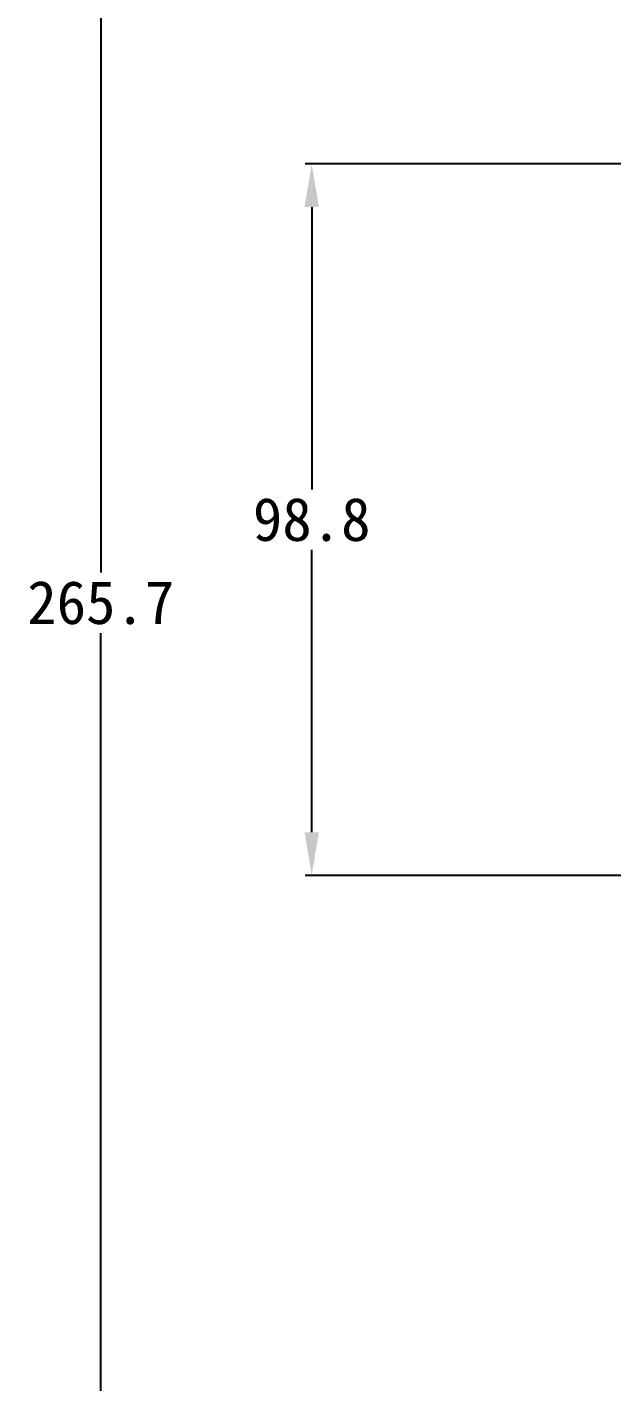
# Model space of a CAD drawing. Header units: millimetres. Extents: x 3350 to 4191, y 133 to 728.
# Drawn here: x 3826.5 to 3907.6, y 236.8 to 424.9 of the extents above; entities that cross this region are included whole.
import ezdxf

# ---------------------------------------------------------------- set-up
doc = ezdxf.new("R2010")
doc.units = ezdxf.units.MM
doc.layers.add('DIM', color=5, linetype='Continuous', lineweight=9)
doc.dimstyles.new('겸용-샤워욕조용1', dxfattribs={"dimscale": 0.6, "dimtxt": 10, "dimasz": 10, "dimexe": 1.5, "dimexo": 1.5, "dimgap": 2, "dimtad": 0, "dimtih": 1, "dimtoh": 1, "dimdec": 1, "dimdsep": 46, "dimtxsty": 'Standard', "dimcen": 2.5, "dimclrd": 5, "dimclre": 5, "dimclrt": 5, "dimadec": 1, "dimazin": 2, "dimtfac": 1, "dimtdec": 1, "dimtmove": 0, "dimatfit": 3, "dimfxl": 1.25, "dimarcsym": 0})

# ---------------------------------------------------------------- blocks, each defined once
blk = doc.blocks.new('*D68')
at = {"layer": 'Defpoints', "color": 0, "lineweight": 18, "transparency": 16777216}
for p in [(4018.38, 405.93), (3865.95, 307.13), (4007.53, 307.13)]:
    blk.add_point(p, dxfattribs=at)
at = {"layer": 'DIM', "color": 5, "lineweight": -2, "transparency": 16777216}
for p, q in [((4017.48, 405.93), (3865.05, 405.93)), ((3865.95, 399.93), (3865.95, 360.73)), ((3865.95, 313.13), (3865.95, 352.33)), ((4006.63, 307.13), (3865.05, 307.13))]:
    blk.add_line(p, q, dxfattribs=at)
at = {"layer": 'DIM', "color": 5, "lineweight": 18, "transparency": 16777216}
for points in [[(3864.95, 399.93), (3866.95, 399.93), (3865.95, 405.93)], [(3864.95, 313.13), (3866.95, 313.13), (3865.95, 307.13)]]:
    blk.add_solid(points, dxfattribs=at)
at = {"layer": 'DIM', "color": 5, "transparency": 16777216, "insert": (3865.95, 356.53), "char_height": 6, "attachment_point": 5}
blk.add_mtext('98.8', dxfattribs=at)
blk = doc.blocks.new('*D69')
at = {"layer": 'Defpoints', "color": 0, "lineweight": 18, "transparency": 16777216}
for p in [(4036.05, 477.84), (3836.68, 212.14), (4036.05, 212.14)]:
    blk.add_point(p, dxfattribs=at)
at = {"layer": 'DIM', "color": 5, "lineweight": -2, "transparency": 16777216}
for p, q in [((4035.15, 477.84), (3835.78, 477.84)), ((3836.68, 471.84), (3836.68, 349.19)), ((3836.68, 218.14), (3836.68, 340.79)), ((4035.15, 212.14), (3835.78, 212.14))]:
    blk.add_line(p, q, dxfattribs=at)
at = {"layer": 'DIM', "color": 5, "lineweight": 18, "transparency": 16777216}
for points in [[(3835.68, 471.84), (3837.68, 471.84), (3836.68, 477.84)], [(3835.68, 218.14), (3837.68, 218.14), (3836.68, 212.14)]]:
    blk.add_solid(points, dxfattribs=at)
at = {"layer": 'DIM', "color": 5, "transparency": 16777216, "insert": (3836.68, 344.99), "char_height": 6, "attachment_point": 5}
blk.add_mtext('265.7', dxfattribs=at)

msp = doc.modelspace()

# ---------------------------------------------------------------- dimensions: what is measured, and where the dimension line sits
at = {"layer": 'DIM', "color": 5}
for base, p1, p2, picture, middle in [((3836.68, 212.14), (4036.05, 477.84), (4036.05, 212.14), '*D69', (3836.68, 344.99)), ((3865.95, 307.13), (4018.38, 405.93), (4007.53, 307.13), '*D68', (3865.95, 356.53))]:
    dim = msp.add_linear_dim(base=base, p1=p1, p2=p2, angle=90, dimstyle='겸용-샤워욕조용1', dxfattribs=at)
    dim.commit()
    dim.dimension.update_dxf_attribs({"geometry": picture, "text_midpoint": middle})

doc.saveas('drawing.dxf')
